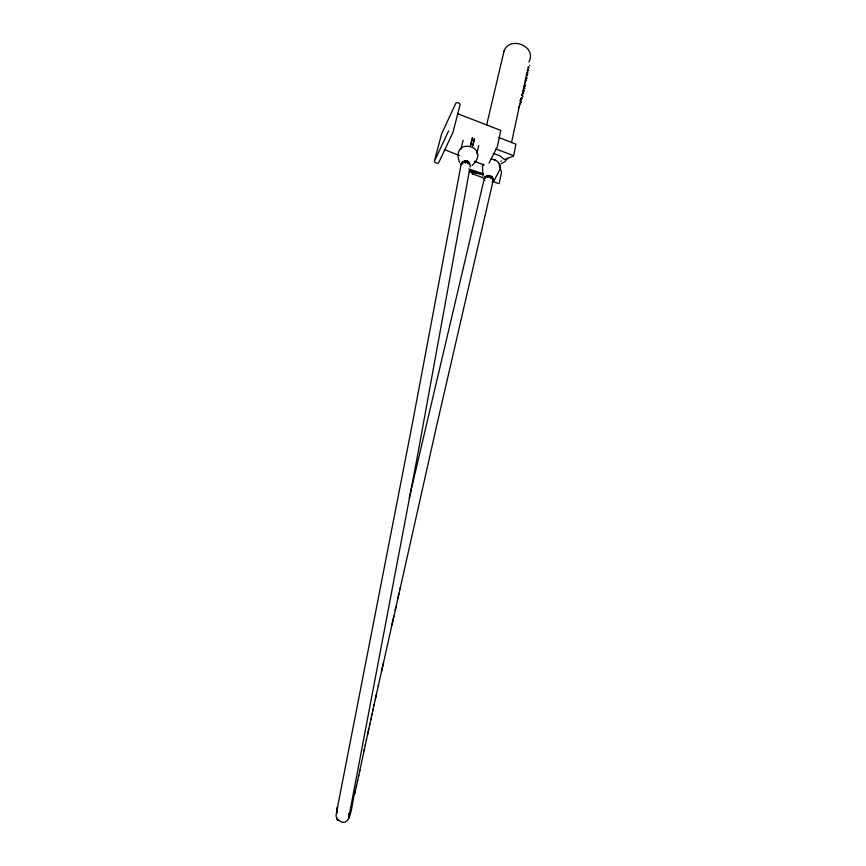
<?xml version="1.0" encoding="UTF-8"?>
<svg xmlns="http://www.w3.org/2000/svg" width="866" height="866" viewBox="0 0 866 866"><rect width="100%" height="100%" fill="white"/><g stroke="black" fill="none" stroke-linecap="round" stroke-linejoin="round"><path stroke-width="1.3" d="M499.834 166.857C500.862 161.736 493.284 158.738 490.838 159.171M499.888 166.359L499.79 165.135M520.812 102.686L520.769 103.043M485.35 176.729L485.241 178.364L485.739 176.274M521.202 101.679L520.91 102.524M499.855 166.759L499.65 167.603M500.267 168.794L493.956 180.832M348.749 818.262L349.528 813.434L349.225 815.859L348.684 813.466M491.563 178.472L491.693 177.454L490.946 178.093L491.293 176.253L489.885 175.625L488.327 175.408L487.569 177.194M469.296 164.508L469.112 162.299L468.387 163.512M336.506 812.503L337.524 806.722L335.976 816.01L337.957 820.427L336.636 818.381C352.57 834.445 351.639 797.705 355.569 789.987M349.528 813.434L349.344 814.581L417.564 455.44L469.34 171.046M336.712 811.355L411.88 426.159L460.983 165.19A4.698 3.691 10.3 0 1 466.395 161.758A4.698 3.691 10.3 0 1 470.032 166.965M468.29 163.425L468.582 161.78L467.543 163.566L467.943 161.357L467.218 161.033M460.885 164.226L461.632 162.613L464.912 161.422L467.218 162.083L466.265 161.812L466.438 160.816L465.518 162.895M465.259 162.862L465.637 160.73L464.089 160.924M484.992 177.779L485.101 177.238M513.646 155.772L515.92 144.146L498.74 137.467M359.585 771.552L364.348 749.415M358.47 776.694L359.877 770.188M364.066 750.703L365.463 744.251M511.492 142.695L521.083 98.248M528.899 61.995C537.689 45.389 507.335 34.932 503.687 52.62L486.703 124.747M522.263 95.043L522.079 95.823L522.295 95.098M522.685 93.084L523.118 92.532L522.241 93.961M522.804 91.341L523.4 89.783L523.205 90.681M523.778 87.942L523.962 87.163L523.768 88.061M524.374 85.193L524.807 84.695L523.93 86.113M524.493 83.515L525.077 81.967M525.056 80.928L525.911 79.51L525.391 80.257M525.608 78.351L526.474 76.933L525.943 77.68M526.16 75.786L526.745 74.238L526.571 75.006M527.145 72.343L527.567 71.813L526.712 73.22M527.654 69.865L528.119 69.269L527.264 70.676M528.249 67.256L528.671 66.725L527.805 68.133M357.377 781.76L358.773 775.287M365.181 745.529L366.578 739.12M366.296 740.398L368.786 728.956M367.4 735.299L369.89 723.922M356.283 786.729L357.69 780.309M369.609 725.21L370.984 718.921M370.702 720.198L372.077 713.952M391.843 625.23L392.861 620.673M397.895 598.157L398.89 593.708M399.875 589.259L400.146 588.025M371.795 715.229L373.159 709.016M356.619 785.213L354.54 794.598M372.889 710.282L374.253 704.101M373.971 705.368L378.55 684.703M375.335 699.208L376.407 694.348M378.269 685.969L436.94 424.481L493.014 181.135M381.462 671.67L383.562 662.241M393.132 619.428L393.868 616.137M395.156 610.378L395.892 607.12M524.937 82.638L525.088 81.967M409.217 498.145L483.748 180.918M478.746 145.499L476.798 153.693M474.503 138.452L472.62 146.235L474.449 138.636M472.5 137.683L470.606 145.466L472.457 137.867M487.569 175.462L487.071 176.35L487.926 175.56L486.876 175.636M460.874 149.363L463.137 140.281M492.841 179.435L492.592 180.409L493.133 179.186L492.418 178.775L493.133 179.186L492.386 179.955M501.187 160.762L501.013 161.347M461.719 163.847L461.513 164.605L462.79 161.585L462.834 163.75M336.744 813.25L337.361 811.236M518.691 107.081L518.398 107.763M504.618 49.86L503.969 51.592M523.811 87.845L523.367 88.722M529.537 65.394L529.613 65.221M528.996 67.927L529.072 67.754M526.431 74.487L526.506 74.324M528.054 69.767L528.206 69.464M528.531 70.298L528.303 70.785L528.671 69.984M527.979 72.841L527.751 73.339M525.326 79.596L525.543 79.12M526.333 77.594L526.409 77.42M527.351 75.569L527.567 75.093M526.095 81.047L526.463 80.246M523.659 87.336L523.735 87.163M525.229 82.735L525.077 83.06M524.753 85.149L524.525 85.647L524.893 84.846M525.207 85.734L524.98 86.232L525.359 85.42M523.778 90.053L523.4 90.854M524.796 88.029L524.417 88.83L524.655 88.343M523.865 91.45L524.233 90.649M523.443 93.755L523.67 93.268M522.079 97.923L521.711 98.735L521.938 98.237M520.834 100.424L520.921 100.25M522.88 96.386L523.107 95.909M448.653 130.82L434.321 161.412L441.671 133.7L455.873 103.108C456.837 101.907 460.192 103.141 460.073 104.743L452.94 132.466L438.532 163.014L437.601 163.436L434.743 162.343M520.628 99.547L520.141 100.51L521.624 97.577M489.084 163.024L497.344 146.744L500.797 130.43L457.822 113.76M519.849 104.256L519.416 105.847M499.065 183.722L501.609 172.237L499.26 165.633M483.239 164.161L482.47 166.705L482.936 176.123M507.66 158.251L504.878 161.671L501.284 163.652M472.089 165.536C492.841 146.051 450.082 135.572 459.51 162.44M463.797 162.148L464.912 161.422L466.352 161.834M513.267 156.096L504.499 159.561L499.65 155.696L493.252 153.499M492.949 178.883L492.353 177.194M490.437 176.545L492.148 176.696M483.477 174.607L469.026 171.392L483.022 174.521M488.9 176.502L491.769 177.238L485.263 176.642L484.181 178.753L484.451 180.474M469.567 170.321L483.618 174.315M494.129 159.669L495.146 160.048L494.27 159.712M468.82 168.902L483.683 174.077M483.098 177.801L471.97 173.611L473.226 174.088M492.97 181.514L497.907 183.376M495.937 148.995L513.354 155.566M459.597 155.599L444.377 149.58M474.351 161.238L484.181 164.995M499.195 163.533L499.693 164.724M484.624 180.442A4.601 3.237 13.1 0 1 486.291 176.469A4.601 3.237 13.1 0 1 492.224 177.811A4.601 3.237 13.1 0 1 492.094 182.12M491.228 176.61L490.946 178.093L491.228 176.61M526.874 77.972L526.647 78.46L526.874 77.972M525.694 83.309L525.694 83.309M522.187 94.675L521.819 95.477L522.187 94.675M523.216 92.662L522.837 93.463L523.216 92.662M467.737 160.058L467.737 160.058M490.957 174.456L490.957 174.456M468.528 162.072L466.287 160.838L468.549 162.094"/></g></svg>
